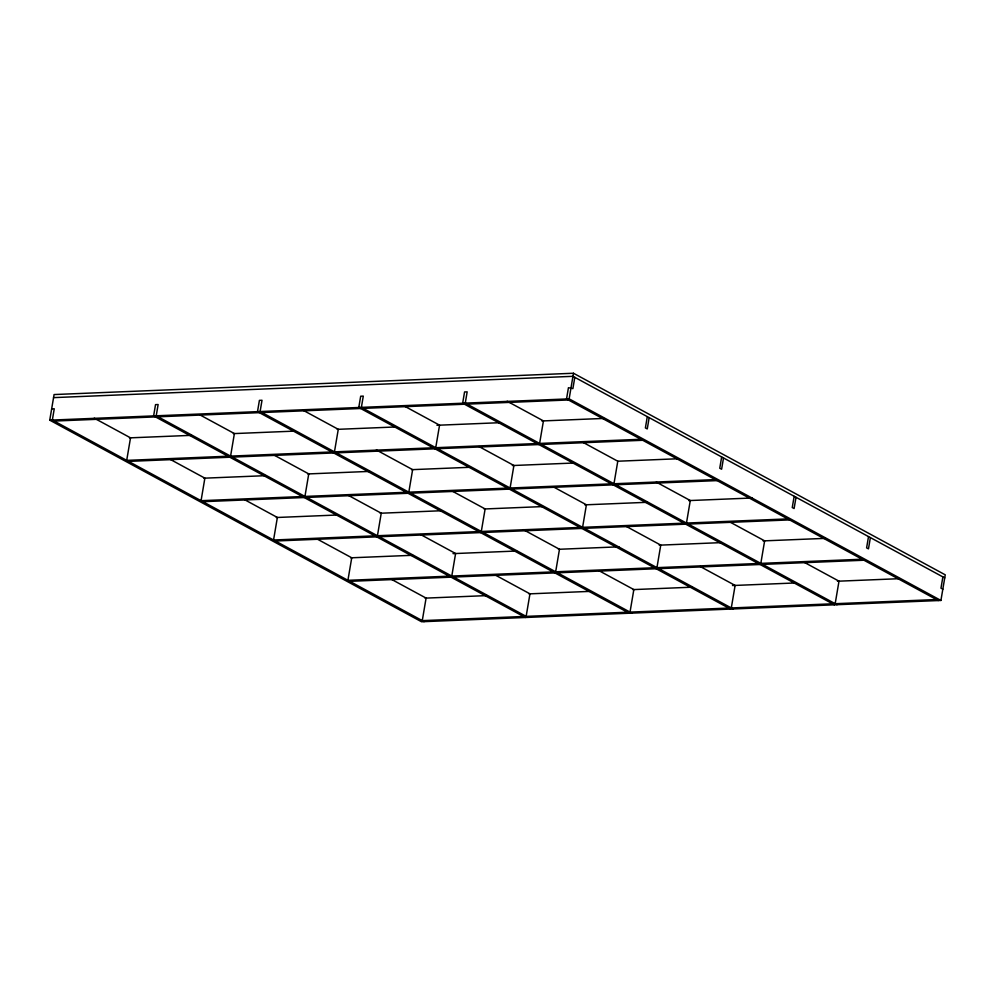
<?xml version="1.0" encoding="UTF-8"?>
<svg xmlns="http://www.w3.org/2000/svg" width="995" height="995" viewBox="0 0 995 995"><rect width="100%" height="100%" fill="white"/><g stroke="black" fill="none" stroke-linecap="round" stroke-linejoin="round"><path stroke-width="1.49" d="M49.75 420.164L54.078 394.555L573.468 373.249L945.25 574.836L940.922 600.445L421.532 621.751L49.75 420.164L569.14 398.858L940.922 600.445M569.14 398.858L573.468 373.249M574.799 377.329L572.896 388.597L568.443 387.702L566.541 398.97L938.322 600.557M582.871 442.29L617.783 461.22L613.977 483.757L715.256 479.602M647.297 416.644L645.394 427.912L647.26 428.92L649.163 417.651M721.661 456.954L719.758 468.222L721.611 469.23L723.514 457.974M794.159 496.269L792.256 507.537L794.109 508.544L796.012 497.276M868.511 536.591L866.608 547.859L868.473 548.867L870.376 537.598M942.874 576.901L940.971 588.169L942.825 589.177M53.556 397.627L572.946 376.321L944.728 577.908M51.653 408.895L54.252 408.783L52.349 420.052L424.131 621.639M54.203 421.059L155.481 416.905M158.081 416.805L259.359 412.651M261.959 412.539L360.638 408.497M363.237 408.385L464.516 404.231M467.115 404.132L568.394 399.978M129.474 437.875L191.488 435.337M233.34 433.621L293.811 431.146M337.218 429.355L396.134 426.942M436.954 425.275L500.012 422.688M541.877 420.972L603.89 418.422M227.979 456.22L126.701 460.374L130.519 437.837L94.264 418.186M331.857 451.954L230.579 456.108L234.397 433.571L199.485 414.654M433.136 447.8L334.457 451.854L338.275 429.318L303.363 410.388M537.014 443.546L435.735 447.7L439.554 425.163L404.642 406.234M640.892 439.28L539.613 443.434L543.432 420.897L507.176 401.246M128.566 461.381L229.845 457.227M232.444 457.115L333.723 452.961M336.322 452.862L435.002 448.807M437.601 448.708L538.88 444.554M541.479 444.442L642.758 440.287M203.826 478.197L265.839 475.66M307.704 473.943L369.717 471.394M411.582 469.677L470.498 467.264M512.35 465.548L574.376 462.998M617.783 461.22L678.254 458.745M302.343 496.53L201.065 500.684L204.87 478.16L169.971 459.23M406.221 492.276L304.943 496.43L308.748 473.894L273.836 454.964M507.5 488.122L408.821 492.164L412.626 469.64L376.371 449.976M611.378 483.856L510.099 488.01L513.905 465.486L479.005 446.556M202.918 501.691L304.196 497.537M306.796 497.438L408.074 493.284M410.674 493.172L509.353 489.13M511.952 489.018L613.231 484.863M615.83 484.764L717.109 480.61M276.324 517.512L338.337 514.962M380.202 513.246L440.661 510.771M484.08 508.992L542.996 506.567M584.849 504.851L646.874 502.313M688.727 500.597L752.295 497.985M374.841 535.845L273.563 539.999L277.369 517.462L244.77 499.788M478.719 531.579L377.441 535.733L381.247 513.209L347.28 494.789M579.998 527.425L481.306 531.479L485.125 508.942L452.526 491.269M683.876 523.171L582.597 527.325L586.403 504.788L553.805 487.115M787.754 518.905L686.475 523.059L690.281 500.535L656.314 482.115M275.416 541.006L376.695 536.852M379.294 536.74L480.573 532.599M483.172 532.487L581.851 528.444M584.451 528.333L685.729 524.178M688.329 524.067L789.607 519.912M350.675 557.822L412.701 555.285M453.011 553.63L516.579 551.019M558.431 549.302L618.902 546.827M659.212 545.173L721.226 542.623M763.09 540.907L825.104 538.37M449.193 576.167L347.914 580.321L351.733 557.785L316.82 538.855M553.071 571.901L451.792 576.055L455.598 553.519L420.698 534.589M654.349 567.747L555.67 571.789L559.476 549.265L523.233 529.601M758.227 563.493L656.949 567.647L660.755 545.111L625.855 526.181M862.105 559.227L760.827 563.381L764.633 540.845L729.733 521.915M349.78 581.329L451.058 577.175M453.645 577.063L554.936 572.909M557.523 572.809L656.215 568.754M658.814 568.655L760.093 564.501M762.68 564.389L863.971 560.235M425.039 598.144L487.053 595.595M528.917 593.878L589.376 591.403M632.795 589.625L691.712 587.199M732.519 585.533L795.577 582.946M837.442 581.229L899.455 578.68M523.557 616.477L422.278 620.631L426.084 598.094L391.172 579.177M627.435 612.223L526.144 616.378L529.962 593.841L495.05 574.911M728.713 608.069L630.022 612.112L633.84 589.575L598.928 570.657M832.591 603.803L731.3 607.957L735.118 585.421L700.206 566.503M936.469 599.55L835.178 603.704L838.996 581.167L804.084 562.237M837.044 604.711L465.262 403.124L467.165 391.856L464.565 391.955L462.663 403.224L834.444 604.811M733.166 608.965L361.384 407.378L363.287 396.109L360.688 396.221L358.785 407.49L730.566 609.077M631.887 613.119L260.105 411.532L262.008 400.264L259.409 400.376L257.506 411.644L629.288 613.231M528.009 617.385L156.227 415.798L158.13 404.53L155.531 404.629L153.628 415.898L525.41 617.485"/></g></svg>
